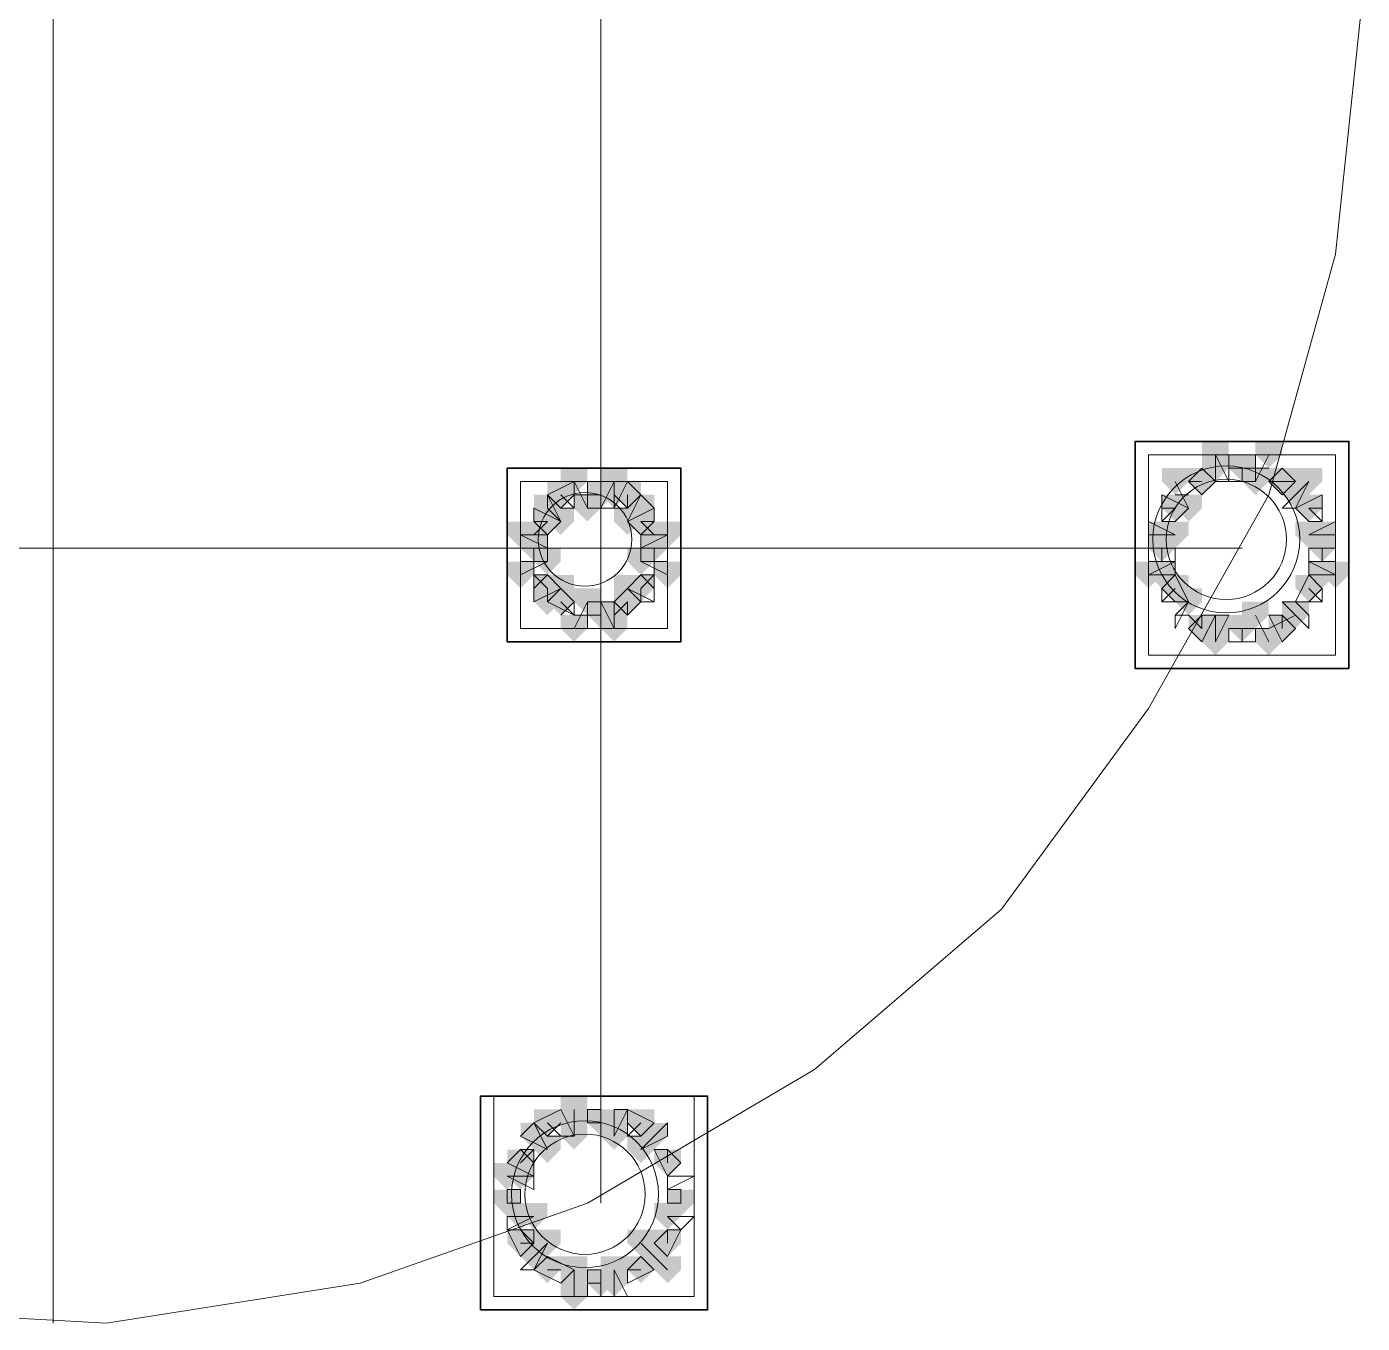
# Model space of a CAD drawing. Header units: millimetres. Extents: x 2315 to 4619, y 1334 to 1897.
# Drawn here: x 3597.93 to 3604.04, y 1548.66 to 1554.59 of the extents above; entities that cross this region are included whole.
import ezdxf

# ---------------------------------------------------------------- set-up
doc = ezdxf.new("R2010")
doc.units = ezdxf.units.MM
for name, color, linetype, true_color in [('PDF_10', 7, 'Continuous', 0x00b85c), ('PDF_AXIS', 7, 'Continuous', 0x00b85c), ('PDF_柱构件', 7, 'Continuous', 0x00b85c), ('PDF_转运站初步方案', 7, 'Continuous', 0x00b85c)]:
    doc.layers.add(name, color=color, linetype=linetype, true_color=true_color)
doc.layers.add('PDF_中心线层', color=1, linetype='Continuous')
doc.layers.add('PDF_粗实线层', color=7, linetype='Continuous')

msp = doc.modelspace()

# ---------------------------------------------------------------- hatches: boundary and pattern name
at = {"layer": 'PDF_10', "transparency": 33554559}
for points in [[(3603.4904, 1552.6298), (3603.4294, 1552.6298), (3603.4294, 1552.5687), (3603.4904, 1552.5076), (3603.5515, 1552.5687), (3603.5515, 1552.6298)], [(3603.4904, 1552.6298), (3603.4294, 1552.6298), (3603.4294, 1552.5687), (3603.4904, 1552.5076), (3603.5515, 1552.5687), (3603.5515, 1552.6298)], [(3603.3072, 1552.5687), (3603.2461, 1552.5687), (3603.2461, 1552.5076), (3603.3072, 1552.4466), (3603.3683, 1552.5076), (3603.3683, 1552.5687)], [(3603.3072, 1552.5687), (3603.2461, 1552.5687), (3603.2461, 1552.5076), (3603.3072, 1552.4466), (3603.3683, 1552.5076), (3603.3683, 1552.5687)], [(3603.3072, 1552.5687), (3603.2461, 1552.5687), (3603.2461, 1552.5076), (3603.3072, 1552.4466), (3603.3683, 1552.5076), (3603.3683, 1552.5687)], [(3603.6737, 1552.5687), (3603.6126, 1552.5687), (3603.6126, 1552.5076), (3603.6737, 1552.4466), (3603.7348, 1552.5076), (3603.7348, 1552.5687)], [(3603.6737, 1552.5687), (3603.6126, 1552.5687), (3603.6126, 1552.5076), (3603.6737, 1552.4466), (3603.7348, 1552.5076), (3603.7348, 1552.5687)], [(3603.6737, 1552.5687), (3603.6126, 1552.5687), (3603.6126, 1552.5076), (3603.6737, 1552.4466), (3603.7348, 1552.5076), (3603.7348, 1552.5687)], [(3600.3753, 1552.5076), (3600.3142, 1552.5076), (3600.3142, 1552.4466), (3600.3753, 1552.3855), (3600.4364, 1552.4466), (3600.4364, 1552.5076)], [(3600.3753, 1552.5076), (3600.3142, 1552.5076), (3600.3142, 1552.4466), (3600.3753, 1552.3855), (3600.4364, 1552.4466), (3600.4364, 1552.5076)], [(3600.5585, 1552.5076), (3600.4975, 1552.5076), (3600.4975, 1552.4466), (3600.5585, 1552.3855), (3600.6196, 1552.4466), (3600.6196, 1552.5076)], [(3600.5585, 1552.5076), (3600.4975, 1552.5076), (3600.4975, 1552.4466), (3600.5585, 1552.3855), (3600.6196, 1552.4466), (3600.6196, 1552.5076)], [(3600.6807, 1552.5076), (3600.6196, 1552.5076), (3600.6196, 1552.4466), (3600.6807, 1552.3855), (3600.7418, 1552.4466), (3600.7418, 1552.5076)], [(3600.6807, 1552.5076), (3600.6196, 1552.5076), (3600.6196, 1552.4466), (3600.6807, 1552.3855), (3600.7418, 1552.4466), (3600.7418, 1552.5076)], [(3603.185, 1552.4466), (3603.124, 1552.4466), (3603.124, 1552.3855), (3603.185, 1552.3244), (3603.2461, 1552.3855), (3603.2461, 1552.4466)], [(3603.185, 1552.4466), (3603.124, 1552.4466), (3603.124, 1552.3855), (3603.185, 1552.3244), (3603.2461, 1552.3855), (3603.2461, 1552.4466)], [(3603.7958, 1552.4466), (3603.7348, 1552.4466), (3603.7348, 1552.3855), (3603.7958, 1552.3244), (3603.8569, 1552.3855), (3603.8569, 1552.4466)], [(3603.7958, 1552.4466), (3603.7348, 1552.4466), (3603.7348, 1552.3855), (3603.7958, 1552.3244), (3603.8569, 1552.3855), (3603.8569, 1552.4466)], [(3600.3142, 1552.3855), (3600.2531, 1552.3855), (3600.2531, 1552.3244), (3600.3142, 1552.2633), (3600.3753, 1552.3244), (3600.3753, 1552.3855)], [(3600.3142, 1552.3855), (3600.2531, 1552.3855), (3600.2531, 1552.3244), (3600.3142, 1552.2633), (3600.3753, 1552.3244), (3600.3753, 1552.3855)], [(3600.7418, 1552.3855), (3600.6807, 1552.3855), (3600.6807, 1552.3244), (3600.7418, 1552.2633), (3600.8029, 1552.3244), (3600.8029, 1552.3855)], [(3600.7418, 1552.3855), (3600.6807, 1552.3855), (3600.6807, 1552.3244), (3600.7418, 1552.2633), (3600.8029, 1552.3244), (3600.8029, 1552.3855)], [(3600.2531, 1552.2633), (3600.1921, 1552.2633), (3600.1921, 1552.2022), (3600.2531, 1552.1412), (3600.3142, 1552.2022), (3600.3142, 1552.2633)], [(3600.2531, 1552.2633), (3600.1921, 1552.2633), (3600.1921, 1552.2022), (3600.2531, 1552.1412), (3600.3142, 1552.2022), (3600.3142, 1552.2633)], [(3600.2531, 1552.2633), (3600.1921, 1552.2633), (3600.1921, 1552.2022), (3600.2531, 1552.1412), (3600.3142, 1552.2022), (3600.3142, 1552.2633)], [(3600.8029, 1552.2633), (3600.7418, 1552.2633), (3600.7418, 1552.2022), (3600.8029, 1552.1412), (3600.864, 1552.2022), (3600.864, 1552.2633)], [(3600.8029, 1552.2633), (3600.7418, 1552.2633), (3600.7418, 1552.2022), (3600.8029, 1552.1412), (3600.864, 1552.2022), (3600.864, 1552.2633)], [(3600.8029, 1552.2633), (3600.7418, 1552.2633), (3600.7418, 1552.2022), (3600.8029, 1552.1412), (3600.864, 1552.2022), (3600.864, 1552.2633)], [(3603.124, 1552.2633), (3603.0629, 1552.2633), (3603.0629, 1552.2022), (3603.124, 1552.1412), (3603.185, 1552.2022), (3603.185, 1552.2633)], [(3603.124, 1552.2633), (3603.0629, 1552.2633), (3603.0629, 1552.2022), (3603.124, 1552.1412), (3603.185, 1552.2022), (3603.185, 1552.2633)], [(3603.8569, 1552.2633), (3603.7958, 1552.2633), (3603.7958, 1552.2022), (3603.8569, 1552.1412), (3603.918, 1552.2022), (3603.918, 1552.2633)], [(3603.8569, 1552.2633), (3603.7958, 1552.2633), (3603.7958, 1552.2022), (3603.8569, 1552.1412), (3603.918, 1552.2022), (3603.918, 1552.2633)], [(3603.8569, 1552.2633), (3603.7958, 1552.2633), (3603.7958, 1552.2022), (3603.8569, 1552.1412), (3603.918, 1552.2022), (3603.918, 1552.2633)], [(3600.3142, 1552.0801), (3600.2531, 1552.0801), (3600.2531, 1552.019), (3600.3142, 1551.9579), (3600.3753, 1552.019), (3600.3753, 1552.0801)], [(3600.3142, 1552.0801), (3600.2531, 1552.0801), (3600.2531, 1552.019), (3600.3142, 1551.9579), (3600.3753, 1552.019), (3600.3753, 1552.0801)], [(3600.7418, 1552.0801), (3600.6807, 1552.0801), (3600.6807, 1552.019), (3600.7418, 1551.9579), (3600.8029, 1552.019), (3600.8029, 1552.0801)], [(3600.7418, 1552.0801), (3600.6807, 1552.0801), (3600.6807, 1552.019), (3600.7418, 1551.9579), (3600.8029, 1552.019), (3600.8029, 1552.0801)], [(3603.185, 1552.0801), (3603.124, 1552.0801), (3603.124, 1552.019), (3603.185, 1551.9579), (3603.2461, 1552.019), (3603.2461, 1552.0801)], [(3603.185, 1552.0801), (3603.124, 1552.0801), (3603.124, 1552.019), (3603.185, 1551.9579), (3603.2461, 1552.019), (3603.2461, 1552.0801)], [(3603.7958, 1552.0801), (3603.7348, 1552.0801), (3603.7348, 1552.019), (3603.7958, 1551.9579), (3603.8569, 1552.019), (3603.8569, 1552.0801)], [(3603.7958, 1552.0801), (3603.7348, 1552.0801), (3603.7348, 1552.019), (3603.7958, 1551.9579), (3603.8569, 1552.019), (3603.8569, 1552.0801)], [(3600.3753, 1552.019), (3600.3142, 1552.019), (3600.3142, 1551.9579), (3600.3753, 1551.8968), (3600.4364, 1551.9579), (3600.4364, 1552.019)], [(3600.3753, 1552.019), (3600.3142, 1552.019), (3600.3142, 1551.9579), (3600.3753, 1551.8968), (3600.4364, 1551.9579), (3600.4364, 1552.019)], [(3600.6807, 1552.019), (3600.6196, 1552.019), (3600.6196, 1551.9579), (3600.6807, 1551.8968), (3600.7418, 1551.9579), (3600.7418, 1552.019)], [(3600.6807, 1552.019), (3600.6196, 1552.019), (3600.6196, 1551.9579), (3600.6807, 1551.8968), (3600.7418, 1551.9579), (3600.7418, 1552.019)], [(3600.5585, 1551.9579), (3600.4975, 1551.9579), (3600.4975, 1551.8968), (3600.5585, 1551.8357), (3600.6196, 1551.8968), (3600.6196, 1551.9579)], [(3600.5585, 1551.9579), (3600.4975, 1551.9579), (3600.4975, 1551.8968), (3600.5585, 1551.8357), (3600.6196, 1551.8968), (3600.6196, 1551.9579)], [(3603.3072, 1551.8968), (3603.2461, 1551.8968), (3603.2461, 1551.8357), (3603.3072, 1551.7747), (3603.3683, 1551.8357), (3603.3683, 1551.8968)], [(3603.3072, 1551.8968), (3603.2461, 1551.8968), (3603.2461, 1551.8357), (3603.3072, 1551.7747), (3603.3683, 1551.8357), (3603.3683, 1551.8968)], [(3603.4904, 1551.8968), (3603.4294, 1551.8968), (3603.4294, 1551.8357), (3603.4904, 1551.7747), (3603.5515, 1551.8357), (3603.5515, 1551.8968)], [(3603.4904, 1551.8968), (3603.4294, 1551.8968), (3603.4294, 1551.8357), (3603.4904, 1551.7747), (3603.5515, 1551.8357), (3603.5515, 1551.8968)], [(3603.6737, 1551.8968), (3603.6126, 1551.8968), (3603.6126, 1551.8357), (3603.6737, 1551.7747), (3603.7348, 1551.8357), (3603.7348, 1551.8968)], [(3603.6737, 1551.8968), (3603.6126, 1551.8968), (3603.6126, 1551.8357), (3603.6737, 1551.7747), (3603.7348, 1551.8357), (3603.7348, 1551.8968)], [(3600.3142, 1549.6368), (3600.2531, 1549.6368), (3600.2531, 1549.5757), (3600.3142, 1549.5147), (3600.3753, 1549.5757), (3600.3753, 1549.6368)], [(3600.3142, 1549.6368), (3600.2531, 1549.6368), (3600.2531, 1549.5757), (3600.3142, 1549.5147), (3600.3753, 1549.5757), (3600.3753, 1549.6368)], [(3600.5585, 1549.6368), (3600.4975, 1549.6368), (3600.4975, 1549.5757), (3600.5585, 1549.5147), (3600.6196, 1549.5757), (3600.6196, 1549.6368)], [(3600.5585, 1549.6368), (3600.4975, 1549.6368), (3600.4975, 1549.5757), (3600.5585, 1549.5147), (3600.6196, 1549.5757), (3600.6196, 1549.6368)], [(3600.7418, 1549.6368), (3600.6807, 1549.6368), (3600.6807, 1549.5757), (3600.7418, 1549.5147), (3600.8029, 1549.5757), (3600.8029, 1549.6368)], [(3600.7418, 1549.6368), (3600.6807, 1549.6368), (3600.6807, 1549.5757), (3600.7418, 1549.5147), (3600.8029, 1549.5757), (3600.8029, 1549.6368)], [(3600.1921, 1549.4536), (3600.131, 1549.4536), (3600.131, 1549.3925), (3600.1921, 1549.3314), (3600.2531, 1549.3925), (3600.2531, 1549.4536)], [(3600.1921, 1549.4536), (3600.131, 1549.4536), (3600.131, 1549.3925), (3600.1921, 1549.3314), (3600.2531, 1549.3925), (3600.2531, 1549.4536)], [(3600.864, 1549.4536), (3600.8029, 1549.4536), (3600.8029, 1549.3925), (3600.864, 1549.3314), (3600.925, 1549.3925), (3600.925, 1549.4536)], [(3600.864, 1549.4536), (3600.8029, 1549.4536), (3600.8029, 1549.3925), (3600.864, 1549.3314), (3600.925, 1549.3925), (3600.925, 1549.4536)], [(3600.131, 1549.2703), (3600.0699, 1549.2703), (3600.0699, 1549.2093), (3600.131, 1549.1482), (3600.1921, 1549.2093), (3600.1921, 1549.2703)], [(3600.131, 1549.2703), (3600.0699, 1549.2703), (3600.0699, 1549.2093), (3600.131, 1549.1482), (3600.1921, 1549.2093), (3600.1921, 1549.2703)], [(3600.925, 1549.2703), (3600.864, 1549.2703), (3600.864, 1549.2093), (3600.925, 1549.1482), (3600.9861, 1549.2093), (3600.9861, 1549.2703)], [(3600.925, 1549.2703), (3600.864, 1549.2703), (3600.864, 1549.2093), (3600.925, 1549.1482), (3600.9861, 1549.2093), (3600.9861, 1549.2703)], [(3600.1921, 1549.0871), (3600.131, 1549.0871), (3600.131, 1549.026), (3600.1921, 1548.9649), (3600.2531, 1549.026), (3600.2531, 1549.0871)], [(3600.1921, 1549.0871), (3600.131, 1549.0871), (3600.131, 1549.026), (3600.1921, 1548.9649), (3600.2531, 1549.026), (3600.2531, 1549.0871)], [(3600.864, 1549.0871), (3600.8029, 1549.0871), (3600.8029, 1549.026), (3600.864, 1548.9649), (3600.925, 1549.026), (3600.925, 1549.0871)], [(3600.864, 1549.0871), (3600.8029, 1549.0871), (3600.8029, 1549.026), (3600.864, 1548.9649), (3600.925, 1549.026), (3600.925, 1549.0871)], [(3600.864, 1549.0871), (3600.8029, 1549.0871), (3600.8029, 1549.026), (3600.864, 1548.9649), (3600.925, 1549.026), (3600.925, 1549.0871)], [(3600.3142, 1548.9649), (3600.2531, 1548.9649), (3600.2531, 1548.9039), (3600.3142, 1548.8428), (3600.3753, 1548.9039), (3600.3753, 1548.9649)], [(3600.3142, 1548.9649), (3600.2531, 1548.9649), (3600.2531, 1548.9039), (3600.3142, 1548.8428), (3600.3753, 1548.9039), (3600.3753, 1548.9649)], [(3600.7418, 1548.9649), (3600.6807, 1548.9649), (3600.6807, 1548.9039), (3600.7418, 1548.8428), (3600.8029, 1548.9039), (3600.8029, 1548.9649)], [(3600.7418, 1548.9649), (3600.6807, 1548.9649), (3600.6807, 1548.9039), (3600.7418, 1548.8428), (3600.8029, 1548.9039), (3600.8029, 1548.9649)], [(3600.5585, 1548.9039), (3600.4975, 1548.9039), (3600.4975, 1548.8428), (3600.5585, 1548.7817), (3600.6196, 1548.8428), (3600.6196, 1548.9039)], [(3600.5585, 1548.9039), (3600.4975, 1548.9039), (3600.4975, 1548.8428), (3600.5585, 1548.7817), (3600.6196, 1548.8428), (3600.6196, 1548.9039)]]:
    msp.add_hatch(color=256, dxfattribs=at).paths.add_polyline_path(points)
at = {"layer": 'PDF_柱构件', "transparency": 33554559}
for points in [[(3603.3683, 1552.6909), (3603.3072, 1552.6909), (3603.3072, 1552.6298), (3603.3683, 1552.5687), (3603.4294, 1552.6298), (3603.4294, 1552.6909)], [(3603.6126, 1552.6909), (3603.5515, 1552.6909), (3603.5515, 1552.6298), (3603.6126, 1552.5687), (3603.6737, 1552.6298), (3603.6737, 1552.6909)], [(3603.3683, 1552.6298), (3603.3072, 1552.6298), (3603.3072, 1552.5687), (3603.3683, 1552.5076), (3603.4294, 1552.5687), (3603.4294, 1552.6298)], [(3600.4364, 1552.5687), (3600.3753, 1552.5687), (3600.3753, 1552.5076), (3600.4364, 1552.4466), (3600.4975, 1552.5076), (3600.4975, 1552.5687)], [(3600.6196, 1552.5687), (3600.5585, 1552.5687), (3600.5585, 1552.5076), (3600.6196, 1552.4466), (3600.6807, 1552.5076), (3600.6807, 1552.5687)], [(3603.185, 1552.5687), (3603.124, 1552.5687), (3603.124, 1552.5076), (3603.185, 1552.4466), (3603.2461, 1552.5076), (3603.2461, 1552.5687)], [(3603.5515, 1552.5687), (3603.4904, 1552.5687), (3603.4904, 1552.5076), (3603.5515, 1552.4466), (3603.6126, 1552.5076), (3603.6126, 1552.5687)], [(3603.7958, 1552.5687), (3603.7348, 1552.5687), (3603.7348, 1552.5076), (3603.7958, 1552.4466), (3603.8569, 1552.5076), (3603.8569, 1552.5687)], [(3600.6196, 1552.5076), (3600.5585, 1552.5076), (3600.5585, 1552.4466), (3600.6196, 1552.3855), (3600.6807, 1552.4466), (3600.6807, 1552.5076)], [(3603.7348, 1552.5076), (3603.6737, 1552.5076), (3603.6737, 1552.4466), (3603.7348, 1552.3855), (3603.7958, 1552.4466), (3603.7958, 1552.5076)], [(3600.3142, 1552.4466), (3600.2531, 1552.4466), (3600.2531, 1552.3855), (3600.3142, 1552.3244), (3600.3753, 1552.3855), (3600.3753, 1552.4466)], [(3600.4975, 1552.4466), (3600.4364, 1552.4466), (3600.4364, 1552.3855), (3600.4975, 1552.3244), (3600.5585, 1552.3855), (3600.5585, 1552.4466)], [(3600.7418, 1552.4466), (3600.6807, 1552.4466), (3600.6807, 1552.3855), (3600.7418, 1552.3244), (3600.8029, 1552.3855), (3600.8029, 1552.4466)], [(3603.2461, 1552.4466), (3603.185, 1552.4466), (3603.185, 1552.3855), (3603.2461, 1552.3244), (3603.3072, 1552.3855), (3603.3072, 1552.4466)], [(3600.3753, 1552.3855), (3600.3142, 1552.3855), (3600.3142, 1552.3244), (3600.3753, 1552.2633), (3600.4364, 1552.3244), (3600.4364, 1552.3855)], [(3600.6807, 1552.3855), (3600.6196, 1552.3855), (3600.6196, 1552.3244), (3600.6807, 1552.2633), (3600.7418, 1552.3244), (3600.7418, 1552.3855)], [(3600.1921, 1552.3244), (3600.131, 1552.3244), (3600.131, 1552.2633), (3600.1921, 1552.2022), (3600.2531, 1552.2633), (3600.2531, 1552.3244)], [(3600.2531, 1552.3244), (3600.1921, 1552.3244), (3600.1921, 1552.2633), (3600.2531, 1552.2022), (3600.3142, 1552.2633), (3600.3142, 1552.3244)], [(3600.8029, 1552.3244), (3600.7418, 1552.3244), (3600.7418, 1552.2633), (3600.8029, 1552.2022), (3600.864, 1552.2633), (3600.864, 1552.3244)], [(3600.864, 1552.3244), (3600.8029, 1552.3244), (3600.8029, 1552.2633), (3600.864, 1552.2022), (3600.925, 1552.2633), (3600.925, 1552.3244)], [(3603.124, 1552.3244), (3603.0629, 1552.3244), (3603.0629, 1552.2633), (3603.124, 1552.2022), (3603.185, 1552.2633), (3603.185, 1552.3244)], [(3603.185, 1552.3244), (3603.124, 1552.3244), (3603.124, 1552.2633), (3603.185, 1552.2022), (3603.2461, 1552.2633), (3603.2461, 1552.3244)], [(3603.7958, 1552.3244), (3603.7348, 1552.3244), (3603.7348, 1552.2633), (3603.7958, 1552.2022), (3603.8569, 1552.2633), (3603.8569, 1552.3244)], [(3603.8569, 1552.3244), (3603.7958, 1552.3244), (3603.7958, 1552.2633), (3603.8569, 1552.2022), (3603.918, 1552.2633), (3603.918, 1552.3244)], [(3600.3142, 1552.2022), (3600.2531, 1552.2022), (3600.2531, 1552.1412), (3600.3142, 1552.0801), (3600.3753, 1552.1412), (3600.3753, 1552.2022)], [(3600.7418, 1552.2022), (3600.6807, 1552.2022), (3600.6807, 1552.1412), (3600.7418, 1552.0801), (3600.8029, 1552.1412), (3600.8029, 1552.2022)], [(3600.1921, 1552.1412), (3600.131, 1552.1412), (3600.131, 1552.0801), (3600.1921, 1552.019), (3600.2531, 1552.0801), (3600.2531, 1552.1412)], [(3600.864, 1552.1412), (3600.8029, 1552.1412), (3600.8029, 1552.0801), (3600.864, 1552.019), (3600.925, 1552.0801), (3600.925, 1552.1412)], [(3603.0629, 1552.1412), (3603.0018, 1552.1412), (3603.0018, 1552.0801), (3603.0629, 1552.019), (3603.124, 1552.0801), (3603.124, 1552.1412)], [(3603.124, 1552.1412), (3603.0629, 1552.1412), (3603.0629, 1552.0801), (3603.124, 1552.019), (3603.185, 1552.0801), (3603.185, 1552.1412)], [(3603.8569, 1552.1412), (3603.7958, 1552.1412), (3603.7958, 1552.0801), (3603.8569, 1552.019), (3603.918, 1552.0801), (3603.918, 1552.1412)], [(3603.918, 1552.1412), (3603.8569, 1552.1412), (3603.8569, 1552.0801), (3603.918, 1552.019), (3603.9791, 1552.0801), (3603.9791, 1552.1412)], [(3600.3753, 1552.0801), (3600.3142, 1552.0801), (3600.3142, 1552.019), (3600.3753, 1551.9579), (3600.4364, 1552.019), (3600.4364, 1552.0801)], [(3600.6807, 1552.0801), (3600.6196, 1552.0801), (3600.6196, 1552.019), (3600.6807, 1551.9579), (3600.7418, 1552.019), (3600.7418, 1552.0801)], [(3600.3142, 1552.019), (3600.2531, 1552.019), (3600.2531, 1551.9579), (3600.3142, 1551.8968), (3600.3753, 1551.9579), (3600.3753, 1552.019)], [(3600.4975, 1552.019), (3600.4364, 1552.019), (3600.4364, 1551.9579), (3600.4975, 1551.8968), (3600.5585, 1551.9579), (3600.5585, 1552.019)], [(3603.2461, 1552.019), (3603.185, 1552.019), (3603.185, 1551.9579), (3603.2461, 1551.8968), (3603.3072, 1551.9579), (3603.3072, 1552.019)], [(3600.6196, 1551.9579), (3600.5585, 1551.9579), (3600.5585, 1551.8968), (3600.6196, 1551.8357), (3600.6807, 1551.8968), (3600.6807, 1551.9579)], [(3603.5515, 1551.9579), (3603.4904, 1551.9579), (3603.4904, 1551.8968), (3603.5515, 1551.8357), (3603.6126, 1551.8968), (3603.6126, 1551.9579)], [(3603.7348, 1551.9579), (3603.6737, 1551.9579), (3603.6737, 1551.8968), (3603.7348, 1551.8357), (3603.7958, 1551.8968), (3603.7958, 1551.9579)], [(3600.4364, 1551.8968), (3600.3753, 1551.8968), (3600.3753, 1551.8357), (3600.4364, 1551.7747), (3600.4975, 1551.8357), (3600.4975, 1551.8968)], [(3600.6196, 1551.8968), (3600.5585, 1551.8968), (3600.5585, 1551.8357), (3600.6196, 1551.7747), (3600.6807, 1551.8357), (3600.6807, 1551.8968)], [(3603.3683, 1551.8968), (3603.3072, 1551.8968), (3603.3072, 1551.8357), (3603.3683, 1551.7747), (3603.4294, 1551.8357), (3603.4294, 1551.8968)], [(3603.3683, 1551.8357), (3603.3072, 1551.8357), (3603.3072, 1551.7747), (3603.3683, 1551.7136), (3603.4294, 1551.7747), (3603.4294, 1551.8357)], [(3603.6126, 1551.8357), (3603.5515, 1551.8357), (3603.5515, 1551.7747), (3603.6126, 1551.7136), (3603.6737, 1551.7747), (3603.6737, 1551.8357)], [(3600.4364, 1549.6979), (3600.3753, 1549.6979), (3600.3753, 1549.6368), (3600.4364, 1549.5757), (3600.4975, 1549.6368), (3600.4975, 1549.6979)], [(3600.4364, 1549.6368), (3600.3753, 1549.6368), (3600.3753, 1549.5757), (3600.4364, 1549.5147), (3600.4975, 1549.5757), (3600.4975, 1549.6368)], [(3600.6196, 1549.6368), (3600.5585, 1549.6368), (3600.5585, 1549.5757), (3600.6196, 1549.5147), (3600.6807, 1549.5757), (3600.6807, 1549.6368)], [(3600.2531, 1549.5757), (3600.1921, 1549.5757), (3600.1921, 1549.5147), (3600.2531, 1549.4536), (3600.3142, 1549.5147), (3600.3142, 1549.5757)], [(3600.4364, 1549.5757), (3600.3753, 1549.5757), (3600.3753, 1549.5147), (3600.4364, 1549.4536), (3600.4975, 1549.5147), (3600.4975, 1549.5757)], [(3600.6196, 1549.5757), (3600.5585, 1549.5757), (3600.5585, 1549.5147), (3600.6196, 1549.4536), (3600.6807, 1549.5147), (3600.6807, 1549.5757)], [(3600.8029, 1549.5757), (3600.7418, 1549.5757), (3600.7418, 1549.5147), (3600.8029, 1549.4536), (3600.864, 1549.5147), (3600.864, 1549.5757)], [(3600.3142, 1549.5147), (3600.2531, 1549.5147), (3600.2531, 1549.4536), (3600.3142, 1549.3925), (3600.3753, 1549.4536), (3600.3753, 1549.5147)], [(3600.7418, 1549.5147), (3600.6807, 1549.5147), (3600.6807, 1549.4536), (3600.7418, 1549.3925), (3600.8029, 1549.4536), (3600.8029, 1549.5147)], [(3600.131, 1549.3925), (3600.0699, 1549.3925), (3600.0699, 1549.3314), (3600.131, 1549.2703), (3600.1921, 1549.3314), (3600.1921, 1549.3925)], [(3600.1921, 1549.3925), (3600.131, 1549.3925), (3600.131, 1549.3314), (3600.1921, 1549.2703), (3600.2531, 1549.3314), (3600.2531, 1549.3925)], [(3600.1921, 1549.2093), (3600.131, 1549.2093), (3600.131, 1549.1482), (3600.1921, 1549.0871), (3600.2531, 1549.1482), (3600.2531, 1549.2093)], [(3600.2531, 1549.2093), (3600.1921, 1549.2093), (3600.1921, 1549.1482), (3600.2531, 1549.0871), (3600.3142, 1549.1482), (3600.3142, 1549.2093)], [(3600.864, 1549.2093), (3600.8029, 1549.2093), (3600.8029, 1549.1482), (3600.864, 1549.0871), (3600.925, 1549.1482), (3600.925, 1549.2093)], [(3600.3142, 1549.0871), (3600.2531, 1549.0871), (3600.2531, 1549.026), (3600.3142, 1548.9649), (3600.3753, 1549.026), (3600.3753, 1549.0871)], [(3600.7418, 1549.0871), (3600.6807, 1549.0871), (3600.6807, 1549.026), (3600.7418, 1548.9649), (3600.8029, 1549.026), (3600.8029, 1549.0871)], [(3600.2531, 1549.026), (3600.1921, 1549.026), (3600.1921, 1548.9649), (3600.2531, 1548.9039), (3600.3142, 1548.9649), (3600.3142, 1549.026)], [(3600.8029, 1549.026), (3600.7418, 1549.026), (3600.7418, 1548.9649), (3600.8029, 1548.9039), (3600.864, 1548.9649), (3600.864, 1549.026)], [(3600.4364, 1548.9649), (3600.3753, 1548.9649), (3600.3753, 1548.9039), (3600.4364, 1548.8428), (3600.4975, 1548.9039), (3600.4975, 1548.9649)], [(3600.6196, 1548.9649), (3600.5585, 1548.9649), (3600.5585, 1548.9039), (3600.6196, 1548.8428), (3600.6807, 1548.9039), (3600.6807, 1548.9649)], [(3600.864, 1548.9649), (3600.8029, 1548.9649), (3600.8029, 1548.9039), (3600.864, 1548.8428), (3600.925, 1548.9039), (3600.925, 1548.9649)], [(3600.4364, 1548.9039), (3600.3753, 1548.9039), (3600.3753, 1548.8428), (3600.4364, 1548.7817), (3600.4975, 1548.8428), (3600.4975, 1548.9039)], [(3600.6196, 1548.9039), (3600.5585, 1548.9039), (3600.5585, 1548.8428), (3600.6196, 1548.7817), (3600.6807, 1548.8428), (3600.6807, 1548.9039)], [(3600.4364, 1548.8428), (3600.3753, 1548.8428), (3600.3753, 1548.7817), (3600.4364, 1548.7206), (3600.4975, 1548.7817), (3600.4975, 1548.8428)]]:
    msp.add_hatch(color=256, dxfattribs=at).paths.add_polyline_path(points)
at = {"layer": 'PDF_转运站初步方案', "transparency": 33554559}
for points in [[(3603.4904, 1552.6298), (3603.4294, 1552.6298), (3603.4294, 1552.5687), (3603.4904, 1552.5076), (3603.5515, 1552.5687), (3603.5515, 1552.6298)], [(3603.4904, 1552.6298), (3603.4294, 1552.6298), (3603.4294, 1552.5687), (3603.4904, 1552.5076), (3603.5515, 1552.5687), (3603.5515, 1552.6298)], [(3603.3072, 1552.5687), (3603.2461, 1552.5687), (3603.2461, 1552.5076), (3603.3072, 1552.4466), (3603.3683, 1552.5076), (3603.3683, 1552.5687)], [(3603.3072, 1552.5687), (3603.2461, 1552.5687), (3603.2461, 1552.5076), (3603.3072, 1552.4466), (3603.3683, 1552.5076), (3603.3683, 1552.5687)], [(3603.6737, 1552.5687), (3603.6126, 1552.5687), (3603.6126, 1552.5076), (3603.6737, 1552.4466), (3603.7348, 1552.5076), (3603.7348, 1552.5687)], [(3603.6737, 1552.5687), (3603.6126, 1552.5687), (3603.6126, 1552.5076), (3603.6737, 1552.4466), (3603.7348, 1552.5076), (3603.7348, 1552.5687)], [(3600.3753, 1552.5076), (3600.3142, 1552.5076), (3600.3142, 1552.4466), (3600.3753, 1552.3855), (3600.4364, 1552.4466), (3600.4364, 1552.5076)], [(3600.3753, 1552.5076), (3600.3142, 1552.5076), (3600.3142, 1552.4466), (3600.3753, 1552.3855), (3600.4364, 1552.4466), (3600.4364, 1552.5076)], [(3600.5585, 1552.5076), (3600.4975, 1552.5076), (3600.4975, 1552.4466), (3600.5585, 1552.3855), (3600.6196, 1552.4466), (3600.6196, 1552.5076)], [(3600.5585, 1552.5076), (3600.4975, 1552.5076), (3600.4975, 1552.4466), (3600.5585, 1552.3855), (3600.6196, 1552.4466), (3600.6196, 1552.5076)], [(3600.6807, 1552.5076), (3600.6196, 1552.5076), (3600.6196, 1552.4466), (3600.6807, 1552.3855), (3600.7418, 1552.4466), (3600.7418, 1552.5076)], [(3600.6807, 1552.5076), (3600.6196, 1552.5076), (3600.6196, 1552.4466), (3600.6807, 1552.3855), (3600.7418, 1552.4466), (3600.7418, 1552.5076)], [(3603.185, 1552.4466), (3603.124, 1552.4466), (3603.124, 1552.3855), (3603.185, 1552.3244), (3603.2461, 1552.3855), (3603.2461, 1552.4466)], [(3603.185, 1552.4466), (3603.124, 1552.4466), (3603.124, 1552.3855), (3603.185, 1552.3244), (3603.2461, 1552.3855), (3603.2461, 1552.4466)], [(3603.7958, 1552.4466), (3603.7348, 1552.4466), (3603.7348, 1552.3855), (3603.7958, 1552.3244), (3603.8569, 1552.3855), (3603.8569, 1552.4466)], [(3603.7958, 1552.4466), (3603.7348, 1552.4466), (3603.7348, 1552.3855), (3603.7958, 1552.3244), (3603.8569, 1552.3855), (3603.8569, 1552.4466)], [(3600.3142, 1552.3855), (3600.2531, 1552.3855), (3600.2531, 1552.3244), (3600.3142, 1552.2633), (3600.3753, 1552.3244), (3600.3753, 1552.3855)], [(3600.3142, 1552.3855), (3600.2531, 1552.3855), (3600.2531, 1552.3244), (3600.3142, 1552.2633), (3600.3753, 1552.3244), (3600.3753, 1552.3855)], [(3600.7418, 1552.3855), (3600.6807, 1552.3855), (3600.6807, 1552.3244), (3600.7418, 1552.2633), (3600.8029, 1552.3244), (3600.8029, 1552.3855)], [(3600.7418, 1552.3855), (3600.6807, 1552.3855), (3600.6807, 1552.3244), (3600.7418, 1552.2633), (3600.8029, 1552.3244), (3600.8029, 1552.3855)], [(3600.2531, 1552.2633), (3600.1921, 1552.2633), (3600.1921, 1552.2022), (3600.2531, 1552.1412), (3600.3142, 1552.2022), (3600.3142, 1552.2633)], [(3600.2531, 1552.2633), (3600.1921, 1552.2633), (3600.1921, 1552.2022), (3600.2531, 1552.1412), (3600.3142, 1552.2022), (3600.3142, 1552.2633)], [(3600.8029, 1552.2633), (3600.7418, 1552.2633), (3600.7418, 1552.2022), (3600.8029, 1552.1412), (3600.864, 1552.2022), (3600.864, 1552.2633)], [(3600.8029, 1552.2633), (3600.7418, 1552.2633), (3600.7418, 1552.2022), (3600.8029, 1552.1412), (3600.864, 1552.2022), (3600.864, 1552.2633)], [(3603.124, 1552.2633), (3603.0629, 1552.2633), (3603.0629, 1552.2022), (3603.124, 1552.1412), (3603.185, 1552.2022), (3603.185, 1552.2633)], [(3603.124, 1552.2633), (3603.0629, 1552.2633), (3603.0629, 1552.2022), (3603.124, 1552.1412), (3603.185, 1552.2022), (3603.185, 1552.2633)], [(3603.8569, 1552.2633), (3603.7958, 1552.2633), (3603.7958, 1552.2022), (3603.8569, 1552.1412), (3603.918, 1552.2022), (3603.918, 1552.2633)], [(3603.8569, 1552.2633), (3603.7958, 1552.2633), (3603.7958, 1552.2022), (3603.8569, 1552.1412), (3603.918, 1552.2022), (3603.918, 1552.2633)], [(3600.3142, 1552.0801), (3600.2531, 1552.0801), (3600.2531, 1552.019), (3600.3142, 1551.9579), (3600.3753, 1552.019), (3600.3753, 1552.0801)], [(3600.3142, 1552.0801), (3600.2531, 1552.0801), (3600.2531, 1552.019), (3600.3142, 1551.9579), (3600.3753, 1552.019), (3600.3753, 1552.0801)], [(3600.7418, 1552.0801), (3600.6807, 1552.0801), (3600.6807, 1552.019), (3600.7418, 1551.9579), (3600.8029, 1552.019), (3600.8029, 1552.0801)], [(3600.7418, 1552.0801), (3600.6807, 1552.0801), (3600.6807, 1552.019), (3600.7418, 1551.9579), (3600.8029, 1552.019), (3600.8029, 1552.0801)], [(3603.185, 1552.0801), (3603.124, 1552.0801), (3603.124, 1552.019), (3603.185, 1551.9579), (3603.2461, 1552.019), (3603.2461, 1552.0801)], [(3603.185, 1552.0801), (3603.124, 1552.0801), (3603.124, 1552.019), (3603.185, 1551.9579), (3603.2461, 1552.019), (3603.2461, 1552.0801)], [(3603.7958, 1552.0801), (3603.7348, 1552.0801), (3603.7348, 1552.019), (3603.7958, 1551.9579), (3603.8569, 1552.019), (3603.8569, 1552.0801)], [(3603.7958, 1552.0801), (3603.7348, 1552.0801), (3603.7348, 1552.019), (3603.7958, 1551.9579), (3603.8569, 1552.019), (3603.8569, 1552.0801)], [(3600.3753, 1552.019), (3600.3142, 1552.019), (3600.3142, 1551.9579), (3600.3753, 1551.8968), (3600.4364, 1551.9579), (3600.4364, 1552.019)], [(3600.3753, 1552.019), (3600.3142, 1552.019), (3600.3142, 1551.9579), (3600.3753, 1551.8968), (3600.4364, 1551.9579), (3600.4364, 1552.019)], [(3600.6807, 1552.019), (3600.6196, 1552.019), (3600.6196, 1551.9579), (3600.6807, 1551.8968), (3600.7418, 1551.9579), (3600.7418, 1552.019)], [(3600.6807, 1552.019), (3600.6196, 1552.019), (3600.6196, 1551.9579), (3600.6807, 1551.8968), (3600.7418, 1551.9579), (3600.7418, 1552.019)], [(3600.5585, 1551.9579), (3600.4975, 1551.9579), (3600.4975, 1551.8968), (3600.5585, 1551.8357), (3600.6196, 1551.8968), (3600.6196, 1551.9579)], [(3600.5585, 1551.9579), (3600.4975, 1551.9579), (3600.4975, 1551.8968), (3600.5585, 1551.8357), (3600.6196, 1551.8968), (3600.6196, 1551.9579)], [(3603.3072, 1551.8968), (3603.2461, 1551.8968), (3603.2461, 1551.8357), (3603.3072, 1551.7747), (3603.3683, 1551.8357), (3603.3683, 1551.8968)], [(3603.3072, 1551.8968), (3603.2461, 1551.8968), (3603.2461, 1551.8357), (3603.3072, 1551.7747), (3603.3683, 1551.8357), (3603.3683, 1551.8968)], [(3603.4904, 1551.8968), (3603.4294, 1551.8968), (3603.4294, 1551.8357), (3603.4904, 1551.7747), (3603.5515, 1551.8357), (3603.5515, 1551.8968)], [(3603.4904, 1551.8968), (3603.4294, 1551.8968), (3603.4294, 1551.8357), (3603.4904, 1551.7747), (3603.5515, 1551.8357), (3603.5515, 1551.8968)], [(3603.6737, 1551.8968), (3603.6126, 1551.8968), (3603.6126, 1551.8357), (3603.6737, 1551.7747), (3603.7348, 1551.8357), (3603.7348, 1551.8968)], [(3603.6737, 1551.8968), (3603.6126, 1551.8968), (3603.6126, 1551.8357), (3603.6737, 1551.7747), (3603.7348, 1551.8357), (3603.7348, 1551.8968)], [(3600.3142, 1549.6368), (3600.2531, 1549.6368), (3600.2531, 1549.5757), (3600.3142, 1549.5147), (3600.3753, 1549.5757), (3600.3753, 1549.6368)], [(3600.3142, 1549.6368), (3600.2531, 1549.6368), (3600.2531, 1549.5757), (3600.3142, 1549.5147), (3600.3753, 1549.5757), (3600.3753, 1549.6368)], [(3600.5585, 1549.6368), (3600.4975, 1549.6368), (3600.4975, 1549.5757), (3600.5585, 1549.5147), (3600.6196, 1549.5757), (3600.6196, 1549.6368)], [(3600.5585, 1549.6368), (3600.4975, 1549.6368), (3600.4975, 1549.5757), (3600.5585, 1549.5147), (3600.6196, 1549.5757), (3600.6196, 1549.6368)], [(3600.7418, 1549.6368), (3600.6807, 1549.6368), (3600.6807, 1549.5757), (3600.7418, 1549.5147), (3600.8029, 1549.5757), (3600.8029, 1549.6368)], [(3600.7418, 1549.6368), (3600.6807, 1549.6368), (3600.6807, 1549.5757), (3600.7418, 1549.5147), (3600.8029, 1549.5757), (3600.8029, 1549.6368)], [(3600.1921, 1549.4536), (3600.131, 1549.4536), (3600.131, 1549.3925), (3600.1921, 1549.3314), (3600.2531, 1549.3925), (3600.2531, 1549.4536)], [(3600.1921, 1549.4536), (3600.131, 1549.4536), (3600.131, 1549.3925), (3600.1921, 1549.3314), (3600.2531, 1549.3925), (3600.2531, 1549.4536)], [(3600.864, 1549.4536), (3600.8029, 1549.4536), (3600.8029, 1549.3925), (3600.864, 1549.3314), (3600.925, 1549.3925), (3600.925, 1549.4536)], [(3600.864, 1549.4536), (3600.8029, 1549.4536), (3600.8029, 1549.3925), (3600.864, 1549.3314), (3600.925, 1549.3925), (3600.925, 1549.4536)], [(3600.131, 1549.2703), (3600.0699, 1549.2703), (3600.0699, 1549.2093), (3600.131, 1549.1482), (3600.1921, 1549.2093), (3600.1921, 1549.2703)], [(3600.131, 1549.2703), (3600.0699, 1549.2703), (3600.0699, 1549.2093), (3600.131, 1549.1482), (3600.1921, 1549.2093), (3600.1921, 1549.2703)], [(3600.925, 1549.2703), (3600.864, 1549.2703), (3600.864, 1549.2093), (3600.925, 1549.1482), (3600.9861, 1549.2093), (3600.9861, 1549.2703)], [(3600.925, 1549.2703), (3600.864, 1549.2703), (3600.864, 1549.2093), (3600.925, 1549.1482), (3600.9861, 1549.2093), (3600.9861, 1549.2703)], [(3600.1921, 1549.0871), (3600.131, 1549.0871), (3600.131, 1549.026), (3600.1921, 1548.9649), (3600.2531, 1549.026), (3600.2531, 1549.0871)], [(3600.1921, 1549.0871), (3600.131, 1549.0871), (3600.131, 1549.026), (3600.1921, 1548.9649), (3600.2531, 1549.026), (3600.2531, 1549.0871)], [(3600.864, 1549.0871), (3600.8029, 1549.0871), (3600.8029, 1549.026), (3600.864, 1548.9649), (3600.925, 1549.026), (3600.925, 1549.0871)], [(3600.864, 1549.0871), (3600.8029, 1549.0871), (3600.8029, 1549.026), (3600.864, 1548.9649), (3600.925, 1549.026), (3600.925, 1549.0871)], [(3600.3142, 1548.9649), (3600.2531, 1548.9649), (3600.2531, 1548.9039), (3600.3142, 1548.8428), (3600.3753, 1548.9039), (3600.3753, 1548.9649)], [(3600.3142, 1548.9649), (3600.2531, 1548.9649), (3600.2531, 1548.9039), (3600.3142, 1548.8428), (3600.3753, 1548.9039), (3600.3753, 1548.9649)], [(3600.7418, 1548.9649), (3600.6807, 1548.9649), (3600.6807, 1548.9039), (3600.7418, 1548.8428), (3600.8029, 1548.9039), (3600.8029, 1548.9649)], [(3600.7418, 1548.9649), (3600.6807, 1548.9649), (3600.6807, 1548.9039), (3600.7418, 1548.8428), (3600.8029, 1548.9039), (3600.8029, 1548.9649)], [(3600.5585, 1548.9039), (3600.4975, 1548.9039), (3600.4975, 1548.8428), (3600.5585, 1548.7817), (3600.6196, 1548.8428), (3600.6196, 1548.9039)], [(3600.5585, 1548.9039), (3600.4975, 1548.9039), (3600.4975, 1548.8428), (3600.5585, 1548.7817), (3600.6196, 1548.8428), (3600.6196, 1548.9039)]]:
    msp.add_hatch(color=256, dxfattribs=at).paths.add_polyline_path(points)

# ---------------------------------------------------------------- linework, layer by layer
at = {"layer": 'PDF_10', "lineweight": 18}
for points in [[(3603.4294, 1552.5687), (3603.5515, 1552.5687)], [(3603.4904, 1552.5076), (3603.4904, 1552.5687)], [(3600.4975, 1552.4466), (3600.5585, 1552.4466), (3600.5585, 1552.5076)], [(3603.2461, 1552.5076), (3603.3072, 1552.5076)], [(3603.6126, 1552.5076), (3603.7348, 1552.5076)], [(3600.3753, 1552.3855), (3600.4364, 1552.4466)], [(3600.4364, 1552.3855), (3600.3753, 1552.4466)], [(3600.6196, 1552.4466), (3600.6807, 1552.3855), (3600.6807, 1552.4466)], [(3603.124, 1552.3244), (3603.185, 1552.3855), (3603.124, 1552.3855)], [(3603.8569, 1552.3855), (3603.7958, 1552.3855), (3603.8569, 1552.3244)], [(3600.2531, 1552.2633), (3600.3142, 1552.3244), (3600.2531, 1552.3244)], [(3600.8029, 1552.3244), (3600.7418, 1552.3244), (3600.8029, 1552.2633)], [(3600.2531, 1552.1412), (3600.2531, 1552.2022)], [(3600.8029, 1552.2022), (3600.8029, 1552.1412)], [(3603.124, 1552.1412), (3603.124, 1552.2022), (3603.0629, 1552.2022)], [(3603.8569, 1552.2022), (3603.8569, 1552.1412)], [(3600.3142, 1552.019), (3600.2531, 1552.0801)], [(3600.3142, 1552.0801), (3600.2531, 1552.019)], [(3600.8029, 1552.0801), (3600.7418, 1552.019)], [(3600.7418, 1552.0801), (3600.8029, 1552.019)], [(3603.185, 1551.9579), (3603.124, 1552.019)], [(3603.185, 1552.019), (3603.124, 1551.9579)], [(3603.8569, 1552.019), (3603.7958, 1551.9579)], [(3603.7958, 1552.019), (3603.8569, 1551.9579)], [(3600.4364, 1551.8968), (3600.3753, 1551.9579)], [(3600.4364, 1551.9579), (3600.3753, 1551.8968)], [(3600.5585, 1551.9579), (3600.5585, 1551.8968), (3600.4975, 1551.8968)], [(3600.6807, 1551.8968), (3600.6807, 1551.9579), (3600.6196, 1551.8968)], [(3603.3072, 1551.8968), (3603.3072, 1551.8357), (3603.2461, 1551.8968)], [(3603.7348, 1551.8968), (3603.6126, 1551.8357)], [(3603.6737, 1551.8968), (3603.6737, 1551.8357)], [(3603.5515, 1551.8357), (3603.4294, 1551.8357)], [(3603.4904, 1551.8357), (3603.4904, 1551.7747)], [(3600.5585, 1549.6368), (3600.5585, 1549.5757), (3600.4975, 1549.5757)], [(3600.3753, 1549.5757), (3600.3142, 1549.5147)], [(3600.3753, 1549.5147), (3600.3142, 1549.5757)], [(3600.7418, 1549.5147), (3600.6807, 1549.5757)], [(3600.6807, 1549.5147), (3600.7418, 1549.5757)], [(3600.2531, 1549.4536), (3600.1921, 1549.3925)], [(3600.2531, 1549.3925), (3600.1921, 1549.4536)], [(3600.864, 1549.4536), (3600.864, 1549.3925), (3600.864, 1549.4536)], [(3600.131, 1549.2703), (3600.131, 1549.2093), (3600.1921, 1549.2093)], [(3600.864, 1549.2093), (3600.925, 1549.2093), (3600.925, 1549.2703)], [(3600.1921, 1549.0871), (3600.2531, 1549.026), (3600.1921, 1549.026)], [(3600.864, 1549.026), (3600.864, 1549.0871)], [(3600.3142, 1548.9039), (3600.3753, 1548.9039), (3600.3142, 1548.9039)], [(3600.4975, 1548.8428), (3600.5585, 1548.8428), (3600.5585, 1548.9039)], [(3600.7418, 1548.9039), (3600.6807, 1548.9039), (3600.7418, 1548.9039)]]:
    msp.add_lwpolyline(points, dxfattribs=at)
at = {"layer": 'PDF_AXIS', "lineweight": 18}
for points in [[(3603.918, 1551.7136), (3603.918, 1552.6298), (3603.0629, 1552.6298), (3603.0629, 1551.7136)], [(3600.864, 1551.8357), (3600.864, 1552.5076), (3600.1921, 1552.5076), (3600.1921, 1551.8357)], [(3600.0699, 1548.7817), (3600.0699, 1549.6979), (3600.9861, 1549.6979), (3600.9861, 1548.7817)]]:
    msp.add_lwpolyline(points, close=True, dxfattribs=at)
at = {"layer": 'PDF_中心线层', "color": 112, "lineweight": 18, "true_color": 0x00b85c}
msp.add_lwpolyline([(3598.0542, 1560.6925), (3598.0542, 1548.6595)], close=True, dxfattribs=at)
for points in [[(3600.5585, 1549.2093), (3600.5585, 1560.1428)], [(3604.0402, 1554.7066), (3603.918, 1553.546), (3603.6126, 1552.4466), (3603.0629, 1551.4693), (3602.391, 1550.553), (3601.5358, 1549.8201), (3600.4975, 1549.2093), (3599.4591, 1548.8428), (3598.2985, 1548.6595), (3597.1991, 1548.7206), (3596.0996, 1549.026), (3595.0612, 1549.5147), (3595.0002, 1549.5147)], [(3592.5569, 1552.2022), (3603.4904, 1552.2022)]]:
    msp.add_lwpolyline(points, dxfattribs=at)
at = {"layer": 'PDF_柱构件', "lineweight": 18}
for points in [[(3603.3683, 1552.6298), (3603.3683, 1552.5076), (3603.4294, 1552.5076)], [(3603.4294, 1552.5076), (3603.5515, 1552.5076), (3603.5515, 1552.6298), (3603.4294, 1552.6298)], [(3603.6126, 1552.6298), (3603.5515, 1552.5076)], [(3603.3072, 1552.4466), (3603.3683, 1552.5076), (3603.3072, 1552.5687), (3603.2461, 1552.5076)], [(3603.6126, 1552.5076), (3603.6737, 1552.4466), (3603.7348, 1552.5076), (3603.6737, 1552.5687)], [(3600.3753, 1552.3855), (3600.4364, 1552.3855), (3600.4364, 1552.5076), (3600.3142, 1552.4466)], [(3600.4364, 1552.5076), (3600.4975, 1552.3855)], [(3600.4975, 1552.3855), (3600.5585, 1552.3855), (3600.5585, 1552.5076), (3600.4975, 1552.5076)], [(3600.6196, 1552.5076), (3600.5585, 1552.3855), (3600.6196, 1552.3855)], [(3600.6196, 1552.3855), (3600.6807, 1552.3855), (3600.7418, 1552.4466), (3600.6807, 1552.5076)], [(3603.185, 1552.5076), (3603.2461, 1552.3855)], [(3603.7958, 1552.5076), (3603.6737, 1552.3855), (3603.7348, 1552.3855)], [(3600.3142, 1552.3855), (3600.3753, 1552.3244), (3600.3142, 1552.4466)], [(3600.7418, 1552.4466), (3600.6807, 1552.3244), (3600.8029, 1552.3855)], [(3603.185, 1552.3244), (3603.2461, 1552.3855), (3603.124, 1552.4466), (3603.124, 1552.3244)], [(3603.7348, 1552.3855), (3603.7958, 1552.3244), (3603.8569, 1552.3244), (3603.8569, 1552.4466)], [(3600.3142, 1552.2633), (3600.3753, 1552.3244), (3600.2531, 1552.3855), (3600.2531, 1552.3244)], [(3600.6807, 1552.3244), (3600.7418, 1552.2633), (3600.8029, 1552.3244), (3600.8029, 1552.3855)], [(3603.0629, 1552.2633), (3603.185, 1552.2633), (3603.0629, 1552.3244)], [(3603.918, 1552.3244), (3603.7958, 1552.2633), (3603.918, 1552.2633)], [(3600.1921, 1552.2633), (3600.3142, 1552.2022), (3600.3142, 1552.2633)], [(3600.864, 1552.2633), (3600.7418, 1552.2633), (3600.7418, 1552.2022)], [(3600.3142, 1552.1412), (3600.3142, 1552.2022), (3600.1921, 1552.2022), (3600.1921, 1552.1412)], [(3600.7418, 1552.2022), (3600.7418, 1552.1412), (3600.864, 1552.1412), (3600.864, 1552.2022)], [(3603.185, 1552.1412), (3603.185, 1552.2022), (3603.0629, 1552.2022), (3603.0629, 1552.1412)], [(3603.7958, 1552.2022), (3603.7958, 1552.1412), (3603.918, 1552.1412), (3603.918, 1552.2022)], [(3600.1921, 1552.0801), (3600.3142, 1552.1412)], [(3600.864, 1552.0801), (3600.7418, 1552.1412)], [(3603.0629, 1552.0801), (3603.185, 1552.0801), (3603.185, 1552.1412)], [(3603.918, 1552.0801), (3603.7958, 1552.1412), (3603.7958, 1552.0801)], [(3600.3753, 1552.019), (3600.3142, 1552.0801), (3600.2531, 1552.0801), (3600.2531, 1551.9579)], [(3600.7418, 1552.0801), (3600.6807, 1552.019), (3600.8029, 1551.9579), (3600.8029, 1552.0801)], [(3603.2461, 1551.9579), (3603.185, 1552.0801), (3603.124, 1552.019), (3603.124, 1551.9579)], [(3603.7958, 1552.0801), (3603.7348, 1551.9579), (3603.8569, 1551.9579), (3603.8569, 1552.019)], [(3600.3142, 1551.9579), (3600.3753, 1552.019)], [(3600.4364, 1551.9579), (3600.3753, 1552.019), (3600.3142, 1551.9579), (3600.4364, 1551.8968)], [(3600.6807, 1552.019), (3600.6196, 1551.9579), (3600.6807, 1551.8968), (3600.7418, 1551.9579)], [(3600.8029, 1551.9579), (3600.6807, 1552.019), (3600.7418, 1551.9579)], [(3600.4364, 1551.8357), (3600.4975, 1551.9579)], [(3600.5585, 1551.9579), (3600.4975, 1551.9579), (3600.4975, 1551.8357), (3600.5585, 1551.8357)], [(3600.6196, 1551.8357), (3600.6196, 1551.9579), (3600.5585, 1551.9579)], [(3603.185, 1551.8357), (3603.2461, 1551.9579), (3603.185, 1551.8968)], [(3603.7958, 1551.8968), (3603.7348, 1551.9579), (3603.6737, 1551.9579), (3603.7958, 1551.8357)], [(3603.3683, 1551.8968), (3603.3072, 1551.8968), (3603.2461, 1551.8357), (3603.3072, 1551.7747)], [(3603.3683, 1551.7747), (3603.4294, 1551.8968), (3603.3683, 1551.8968)], [(3603.6126, 1551.7747), (3603.5515, 1551.8968)], [(3603.6737, 1551.8968), (3603.6126, 1551.8968), (3603.6737, 1551.7747), (3603.7348, 1551.8357)], [(3603.5515, 1551.8357), (3603.4294, 1551.8357), (3603.4294, 1551.7747), (3603.5515, 1551.7747)], [(3600.4364, 1549.5147), (3600.3142, 1549.5147), (3600.2531, 1549.5757), (3600.3753, 1549.6368)], [(3600.4364, 1549.6368), (3600.4364, 1549.5147)], [(3600.5585, 1549.5757), (3600.4975, 1549.5757), (3600.4975, 1549.6368), (3600.5585, 1549.6368)], [(3600.6807, 1549.6368), (3600.6196, 1549.5147), (3600.6196, 1549.6368)], [(3600.7418, 1549.5147), (3600.6807, 1549.5147), (3600.6807, 1549.6368), (3600.8029, 1549.5757)], [(3600.2531, 1549.5757), (3600.3142, 1549.4536), (3600.1921, 1549.5147)], [(3600.864, 1549.5147), (3600.7418, 1549.4536), (3600.864, 1549.5757)], [(3600.2531, 1549.4536), (3600.2531, 1549.3314), (3600.131, 1549.3925), (3600.1921, 1549.4536)], [(3600.864, 1549.3314), (3600.8029, 1549.4536), (3600.864, 1549.4536), (3600.925, 1549.3925)], [(3600.131, 1549.3314), (3600.2531, 1549.3314), (3600.2531, 1549.2703)], [(3600.9861, 1549.3314), (3600.864, 1549.2703), (3600.864, 1549.3314), (3600.925, 1549.3314)], [(3600.1921, 1549.2703), (3600.1921, 1549.2093), (3600.131, 1549.2093), (3600.131, 1549.2703)], [(3600.864, 1549.2093), (3600.864, 1549.2703), (3600.925, 1549.2703), (3600.925, 1549.2093)], [(3600.131, 1549.1482), (3600.2531, 1549.1482), (3600.131, 1549.0871)], [(3600.2531, 1549.0871), (3600.2531, 1549.026), (3600.1921, 1548.9649), (3600.131, 1549.0871)], [(3600.8029, 1549.026), (3600.864, 1549.0871), (3600.925, 1549.0871), (3600.864, 1548.9649)], [(3600.1921, 1548.9039), (3600.3142, 1549.026), (3600.2531, 1548.9039)], [(3600.864, 1548.9039), (3600.7418, 1549.026)], [(3600.3142, 1548.9649), (3600.4364, 1548.9039), (3600.3753, 1548.8428), (3600.2531, 1548.9039)], [(3600.6807, 1548.9039), (3600.7418, 1548.9649), (3600.8029, 1548.9039), (3600.6807, 1548.8428)], [(3600.4364, 1548.7817), (3600.4364, 1548.9039)], [(3600.4975, 1548.9039), (3600.5585, 1548.9039), (3600.5585, 1548.7817), (3600.4975, 1548.7817)], [(3600.6196, 1548.7817), (3600.6196, 1548.9039), (3600.6807, 1548.7817)]]:
    msp.add_lwpolyline(points, close=True, dxfattribs=at)
for points in [[(3603.5515, 1552.5687), (3603.6126, 1552.5687)], [(3600.4364, 1552.4466), (3600.4975, 1552.4466)], [(3603.185, 1552.4466), (3603.2461, 1552.4466)], [(3600.2531, 1552.0801), (3600.2531, 1552.1412)], [(3600.8029, 1552.1412), (3600.8029, 1552.0801)], [(3600.3142, 1551.9579), (3600.3142, 1552.019)], [(3600.7418, 1552.019), (3600.7418, 1551.9579)], [(3600.4975, 1551.8968), (3600.4364, 1551.8968)], [(3603.2461, 1551.8968), (3603.185, 1551.8968)], [(3603.6126, 1551.8357), (3603.5515, 1551.8357)], [(3600.925, 1549.3314), (3600.864, 1549.3314)], [(3600.925, 1549.1482), (3600.864, 1549.1482), (3600.9861, 1549.1482), (3600.925, 1549.0871), (3600.864, 1549.1482)]]:
    msp.add_lwpolyline(points, dxfattribs=at)
at = {"layer": 'PDF_粗实线层', "color": 112, "lineweight": 35, "true_color": 0x00b85c}
for points in [[(3603.9791, 1551.6525), (3603.9791, 1552.6909), (3603.0018, 1552.6909), (3603.0018, 1551.6525)], [(3600.925, 1551.7747), (3600.131, 1551.7747), (3600.131, 1552.5687), (3600.925, 1552.5687)], [(3600.0088, 1548.7206), (3600.0088, 1549.6979), (3601.0472, 1549.6979), (3601.0472, 1548.7206)]]:
    msp.add_lwpolyline(points, close=True, dxfattribs=at)
at = {"layer": 'PDF_转运站初步方案', "lineweight": 18}
for centre, radius in [((3603.4184, 1552.2426), 0.3359), ((3603.4184, 1552.2426), 0.2749), ((3600.4864, 1552.2426), 0.2138), ((3600.4864, 1552.2426), 0.2138), ((3600.4864, 1549.2495), 0.3359), ((3600.4864, 1549.2495), 0.2749)]:
    msp.add_circle(centre, radius, dxfattribs=at)

doc.saveas('drawing.dxf')
